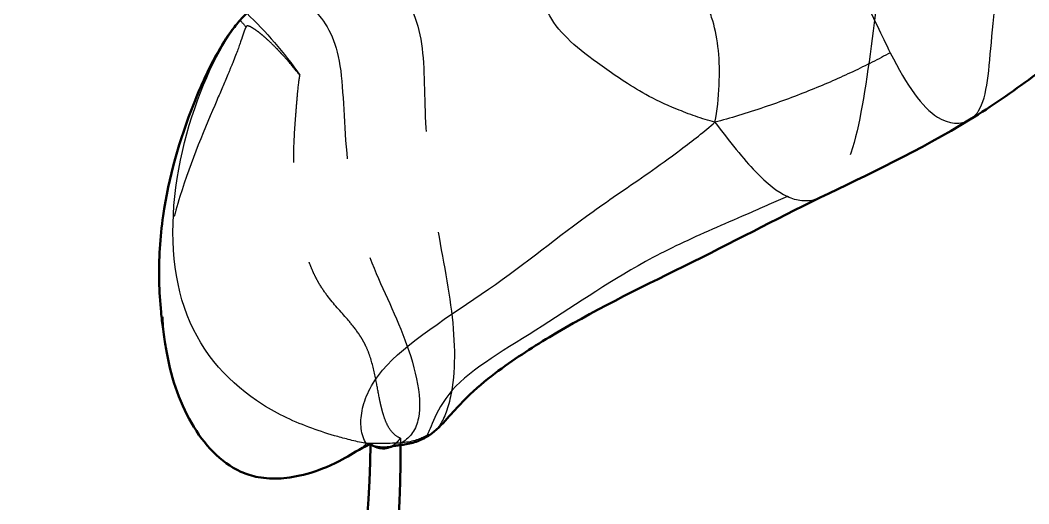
# Model space of a CAD drawing. Header units: millimetres. Extents: x 0 to 420, y 0 to 297.
# Drawn here: x 104.14 to 115.97, y 229.6 to 235.27 of the extents above; entities that cross this region are included whole.
import ezdxf

# ---------------------------------------------------------------- set-up
doc = ezdxf.new("R2010")
doc.units = ezdxf.units.MM
doc.header["$LTSCALE"] = 0.75
doc.linetypes.add('HIDDEN2', pattern=[4.7625, 3.175, -1.5875])
for name, color, linetype, lineweight in [('Hidden', 7, 'HIDDEN2', 25), ('Hidden Narrow', 7, 'HIDDEN2', 25), ('Visible', 7, 'Continuous', 50), ('Visible Narrow', 7, 'Continuous', 25)]:
    doc.layers.add(name, color=color, linetype=linetype, lineweight=lineweight)

msp = doc.modelspace()

# ---------------------------------------------------------------- linework, layer by layer
at = {"layer": 'Hidden', "extrusion": (-6e-16, 3e-16, -1)}
for centre, start_param, end_param in [((99.7661, 225.1161), 0.1367822, 0.2644408), ((99.4126, 225.3197), 0.190186, 0.2043848), ((99.7661, 225.1161), 0.7712598, 0.779244)]:
    msp.add_ellipse(centre, major_axis=(6.2379, 10.8323), ratio=0.5780931, start_param=start_param, end_param=end_param, dxfattribs=at)
at = {"layer": 'Hidden'}
for points, knots in [([(106.7916, 235.1946), (106.7875, 235.1875), (106.7839, 235.1801), (106.774, 235.1579), (106.7682, 235.1419), (106.7585, 235.1128), (106.7561, 235.1054), (106.7445, 235.0693), (106.7413, 235.0594), (106.714, 234.9776), (106.6853, 234.8982), (106.6168, 234.7283), (106.5976, 234.6818), (106.5348, 234.5317), (106.4961, 234.4427), (106.3169, 234.0263), (106.1462, 233.6229), (105.9486, 232.9845), (105.9036, 232.7978), (105.8049, 232.2526), (105.7952, 231.898), (105.8369, 231.5274), (105.8434, 231.4797), (105.8509, 231.4329)], [-6.2112176, -6.2112176, -6.2112176, -6.2112176, -6.1619122, -6.1619122, -6.0663498, -6.0663498, -6.0024462, -6.0024462, -5.933844, -5.933844, -5.6254016, -5.6254016, -5.5124813, -5.5124813, -5.251775, -5.251775, -4.5173642, -4.5173642, -4.1274598, -4.1274598, -3.2647992, -3.2647992, -3.135295, -3.135295, -3.135295, -3.135295]), ([(107.4239, 234.6293), (107.3757, 234.6876), (107.3337, 234.7379), (107.272, 234.8094), (107.2511, 234.8331), (107.2182, 234.8697), (107.2062, 234.8828), (107.1855, 234.9051), (107.1769, 234.9142), (107.1587, 234.9334), (107.149, 234.9434), (107.1092, 234.984), (107.075, 235.0175), (107.0247, 235.0629), (107.0094, 235.0764), (106.9827, 235.099), (106.9714, 235.1083), (106.9473, 235.1275), (106.9344, 235.1375), (106.9072, 235.1574), (106.8929, 235.1674), (106.868, 235.1834), (106.8576, 235.1895), (106.8378, 235.1999), (106.8294, 235.2034), (106.819, 235.2064), (106.8158, 235.207), (106.8107, 235.2074), (106.8087, 235.2072), (106.8046, 235.2064), (106.8027, 235.2056), (106.7974, 235.2022), (106.7948, 235.1986), (106.7916, 235.1946)], [-0.58686471, -0.58686471, -0.58686471, -0.58686471, -0.45752442, -0.45752442, -0.39421611, -0.39421611, -0.35893323, -0.35893323, -0.33447203, -0.33447203, -0.30795218, -0.30795218, -0.22734697, -0.22734697, -0.19496504, -0.19496504, -0.17283087, -0.17283087, -0.14931199, -0.14931199, -0.12379177, -0.12379177, -0.10287467, -0.10287467, -0.07883007, -0.07883007, -0.06509551, -0.06509551, -0.05307626, -0.05307626, -0.03685778, -0.03685778, 0, 0, 0, 0]), ([(108.6038, 230.3696), (108.5852, 230.3745), (108.5567, 230.3867), (108.499, 230.4455), (108.4702, 230.4796), (108.4273, 230.5716), (108.4151, 230.6048), (108.3986, 230.6576), (108.3932, 230.6765), (108.3853, 230.7065), (108.3826, 230.7173), (108.3778, 230.7371), (108.3757, 230.7459), (108.3713, 230.7649), (108.3691, 230.7751), (108.3631, 230.8027), (108.3594, 230.8204), (108.3413, 230.9098), (108.3278, 230.9853), (108.2938, 231.1551), (108.2723, 231.2494), (108.2307, 231.3724), (108.2171, 231.4068), (108.1926, 231.4592), (108.1837, 231.4767), (108.168, 231.5058), (108.1614, 231.5175), (108.1477, 231.5408), (108.1405, 231.5524), (108.1223, 231.5809), (108.111, 231.5977), (108.062, 231.667), (108.0214, 231.7166), (107.9028, 231.8544), (107.819, 231.9432), (107.7077, 232.0907), (107.6742, 232.14), (107.6279, 232.2199), (107.6134, 232.247), (107.5877, 232.2995), (107.5763, 232.3244), (107.5513, 232.383), (107.5379, 232.4173), (107.4896, 232.5523), (107.46, 232.6598), (107.4031, 232.9219), (107.3796, 233.0845), (107.3595, 233.3249), (107.3551, 233.401), (107.3514, 233.5229), (107.3508, 233.5677), (107.3508, 233.7546), (107.3571, 233.8937), (107.3706, 234.0944), (107.3746, 234.1476), (107.3805, 234.2232), (107.3825, 234.2478), (107.3861, 234.292), (107.3878, 234.313), (107.3918, 234.36), (107.3943, 234.389), (107.4049, 234.5042), (107.4125, 234.5722), (107.4239, 234.6293)], [-5.4272136, -5.4272136, -5.4272136, -5.4272136, -5.063283, -5.063283, -4.8332257, -4.8332257, -4.718287, -4.718287, -4.6560527, -4.6560527, -4.6211384, -4.6211384, -4.5930007, -4.5930007, -4.5609673, -4.5609673, -4.5061805, -4.5061805, -4.2830382, -4.2830382, -4.0040524, -4.0040524, -3.8821262, -3.8821262, -3.8181915, -3.8181915, -3.7735579, -3.7735579, -3.7280709, -3.7280709, -3.6595015, -3.6595015, -3.4379421, -3.4379421, -3.0208011, -3.0208011, -2.824066, -2.824066, -2.7246792, -2.7246792, -2.639391, -2.639391, -2.5275054, -2.5275054, -2.2073968, -2.2073968, -1.7693727, -1.7693727, -1.5725349, -1.5725349, -1.4579877, -1.4579877, -1.0999776, -1.0999776, -0.9745019, -0.9745019, -0.9163495, -0.9163495, -0.8666847, -0.8666847, -0.8020462, -0.8020462, -0.5922036, -0.5922036, -0.5922036, -0.5922036])]:
    msp.add_open_spline(points, degree=3, knots=knots, dxfattribs=at)
at = {"layer": 'Hidden', "extrusion": (2.63939e-11, -3.16126e-11, -1)}
msp.add_open_spline([(108.4748, 230.2619), (108.4781, 230.2632), (108.4813, 230.2647), (108.5013, 230.274), (108.5169, 230.284), (108.5387, 230.3009), (108.5458, 230.3069), (108.5556, 230.3159), (108.5585, 230.3187), (108.5634, 230.3234), (108.5654, 230.3254), (108.5694, 230.3295), (108.5714, 230.3316), (108.5763, 230.3368), (108.5792, 230.34), (108.5896, 230.3517), (108.5968, 230.3605), (108.6038, 230.3696)], degree=3, knots=[-0.11629963, -0.11629963, -0.11629963, -0.11629963, -0.10899229, -0.10899229, -0.0708596, -0.0708596, -0.05176416, -0.05176416, -0.04349781, -0.04349781, -0.0376801, -0.0376801, -0.03182241, -0.03182241, -0.02305868, -0.02305868, 0, 0, 0, 0], dxfattribs=at)
at = {"layer": 'Hidden Narrow'}
for points, knots in [([(115.281, 234.1083), (115.3203, 234.1324), (115.4837, 234.2953), (115.5164, 235.0086), (115.6972, 236.4154), (115.8254, 237.5445), (115.5257, 238.4149), (115.013, 238.7147), (114.4689, 238.7346), (114.1922, 238.7205), (114.0398, 238.7103), (113.9839, 238.7062), (113.862, 238.6965), (113.7961, 238.691), (113.738, 238.686)], [2.7299878, 2.7299878, 2.7299878, 2.7299878, 3, 4, 5, 6, 7, 8, 8.5, 8.75, 8.75, 8.875, 8.875, 9, 9, 9, 9]), ([(112.4809, 238.0964), (112.5381, 238.1121), (112.6029, 238.1284), (112.7217, 238.1565), (112.7756, 238.1684), (112.9211, 238.1974), (113.1799, 238.2383), (113.6693, 238.2248), (114.1962, 237.7728), (114.3993, 236.9875), (114.2264, 235.8525), (114.0465, 234.2631), (113.835, 233.4391), (113.5988, 233.228), (113.5251, 233.1922)], [-7, -7, -7, -7, -6.875, -6.875, -6.75, -6.75, -6.5, -6, -5, -4, -3, -2, -1, -0.6070672, -0.6070672, -0.6070672, -0.6070672]), ([(108.0316, 235.8865), (108.2057, 235.9358), (108.4845, 235.824), (108.8912, 235.2184), (108.8728, 234.2298), (108.9652, 233.108), (109.2277, 231.9021), (109.2616, 231.031), (109.1094, 230.5646), (109.0231, 230.4672), (108.9975, 230.446)], [0.0220923, 0.0220923, 0.0220923, 0.0220923, 1, 2, 3, 4, 5, 6, 6.5, 6.7180772, 6.7180772, 6.7180772, 6.7180772]), ([(107.0903, 235.5436), (107.2775, 235.6043), (107.6027, 235.4621), (107.9438, 234.8956), (107.9258, 233.7224), (108.1865, 232.4898), (108.6582, 231.6378), (108.9185, 230.6689), (108.7007, 230.3455), (108.556, 230.2862), (108.5168, 230.2768)], [-7, -7, -7, -7, -6, -5, -4, -3, -2, -1, -0.5, -0.3386717, -0.3386717, -0.3386717, -0.3386717])]:
    msp.add_open_spline(points, degree=3, knots=knots, dxfattribs=at)
at = {"layer": 'Visible', "extrusion": (-6e-16, 3e-16, -1)}
for centre, start_param, end_param in [((99.4126, 225.3197), 0.7980702, 2.085304), ((99.7661, 225.1161), 0.779244, 2.0991988)]:
    msp.add_ellipse(centre, major_axis=(6.2379, 10.8323), ratio=0.5780931, start_param=start_param, end_param=end_param, dxfattribs=at)
at = {"layer": 'Visible'}
for points, knots in [([(121.3432, 239.1684), (120.9423, 238.8873), (120.4559, 238.4588), (119.4369, 237.5673), (118.9034, 237.0758), (117.522, 235.8449), (116.7721, 235.1723), (115.7795, 234.4334), (115.5356, 234.2648), (115.281, 234.1083)], [0, 0, 0, 0, 1.1182575, 1.1182575, 2.5070704, 2.5070704, 3.8316798, 3.8316798, 4.2458613, 4.2458613, 4.2458613, 4.2458613]), ([(105.8509, 231.4329), (105.8463, 231.4613), (105.8413, 231.4934), (105.8303, 231.566), (105.8243, 231.6075), (105.8098, 231.7148), (105.8019, 231.782), (105.7834, 231.9697), (105.7759, 232.0908), (105.7672, 232.468), (105.7829, 232.7241), (105.8831, 233.4268), (106.0109, 233.8718), (106.262, 234.5062), (106.3572, 234.7153), (106.5243, 235.0089), (106.5855, 235.1048), (106.6905, 235.2402), (106.7286, 235.2847), (106.7931, 235.3499), (106.8168, 235.372), (106.8669, 235.4151), (106.8937, 235.4361), (106.9207, 235.4553)], [0, 0, 0, 0, 0.0430548, 0.0430548, 0.0942095, 0.0942095, 0.1747063, 0.1747063, 0.3205714, 0.3205714, 0.6322455, 0.6322455, 1.1830648, 1.1830648, 1.460168, 1.460168, 1.6036701, 1.6036701, 1.6768859, 1.6768859, 1.7155905, 1.7155905, 1.7561993, 1.7561993, 1.7561993, 1.7561993]), ([(113.5251, 233.1922), (112.9777, 232.9263), (112.5062, 232.6706), (111.3995, 232.1267), (110.8285, 231.8454), (110.1315, 231.423), (109.9238, 231.2892), (109.6003, 231.0458), (109.487, 230.9527), (109.317, 230.7834), (109.2583, 230.7186), (109.1367, 230.5822), (109.0717, 230.5075), (108.9975, 230.446)], [0, 0, 0, 0, 0.9601016, 0.9601016, 1.8186715, 1.8186715, 2.2117308, 2.2117308, 2.4151351, 2.4151351, 2.5251616, 2.5251616, 2.6408387, 2.6408387, 2.6408387, 2.6408387]), ([(105.8509, 231.4329), (105.8771, 231.2681), (105.9156, 231.1127), (106.0657, 230.6688), (106.2151, 230.4017), (106.5012, 230.1116), (106.6099, 230.0306), (106.795, 229.9467), (106.8627, 229.9247), (107.0198, 229.8956), (107.1093, 229.8914), (107.3765, 229.9089), (107.6161, 229.9603), (107.9857, 230.1526), (108.0405, 230.1911), (108.1594, 230.2546)], [-3.135295, -3.135295, -3.135295, -3.135295, -2.680116, -2.680116, -1.7447764, -1.7447764, -1.2750805, -1.2750805, -1.0289985, -1.0289985, -0.7425002, -0.7425002, -0.2018779, -0.2018779, 0, 0, 0, 0]), ([(108.5168, 230.2768), (108.5165, 230.2767), (108.5151, 230.2764), (108.5088, 230.2744), (108.5054, 230.2733), (108.4966, 230.2703), (108.491, 230.2682), (108.4817, 230.2647), (108.4783, 230.2633), (108.4748, 230.2619)], [0, 0, 0, 0, 0.01665418, 0.01665418, 0.025975952, 0.025975952, 0.035974513, 0.035974513, 0.041181878, 0.041181878, 0.041181878, 0.041181878])]:
    msp.add_open_spline(points, degree=3, knots=knots, dxfattribs=at)
at = {"layer": 'Visible', "extrusion": (2.6442e-12, -5.5648e-12, -1)}
msp.add_open_spline([(115.281, 234.1083), (114.6956, 233.7484), (114.0681, 233.456), (113.5251, 233.1922)], degree=3, dxfattribs=at)
at = {"layer": 'Visible', "extrusion": (2.7341e-12, -5.0788e-12, -1)}
msp.add_open_spline([(108.9975, 230.446), (108.9697, 230.423), (108.9404, 230.4017), (108.876, 230.3638), (108.8409, 230.3472), (108.7547, 230.3153), (108.7008, 230.3031), (108.628, 230.2916), (108.6059, 230.2886), (108.5767, 230.2849), (108.5681, 230.2839), (108.5544, 230.2822), (108.5491, 230.2815), (108.54, 230.2804), (108.5362, 230.2799), (108.5278, 230.2787), (108.5247, 230.2782), (108.5197, 230.2774), (108.518, 230.277), (108.5169, 230.2768), (108.5168, 230.2768), (108.5168, 230.2768)], degree=3, knots=[0, 0, 0, 0, 0.04342672, 0.04342672, 0.08963709, 0.08963709, 0.15486189, 0.15486189, 0.18437083, 0.18437083, 0.19647478, 0.19647478, 0.2049441, 0.2049441, 0.21254913, 0.21254913, 0.2245982, 0.2245982, 0.23762201, 0.23762201, 0.24330009, 0.24330009, 0.24330009, 0.24330009], dxfattribs=at)
at = {"layer": 'Visible'}
msp.add_open_spline([(108.1594, 230.2546), (108.2114, 230.2824), (108.2314, 230.2913), (108.2365, 230.2935)], degree=3, dxfattribs=at)
at = {"layer": 'Visible', "extrusion": (1.47971e-09, -3.58051e-09, 1)}
msp.add_open_spline([(108.2365, 230.2935), (108.2411, 230.2956), (108.2458, 230.2975), (108.2509, 230.2996)], degree=3, dxfattribs=at)
at = {"layer": 'Visible', "extrusion": (1.48306e-10, 2.72311e-10, -1)}
msp.add_open_spline([(108.2509, 230.2996), (108.2613, 230.2923), (108.272, 230.2861), (108.2823, 230.2808)], degree=3, dxfattribs=at)
at = {"layer": 'Visible', "extrusion": (-3.6659e-12, -3.73067e-11, -1)}
msp.add_open_spline([(108.2823, 230.2808), (108.3083, 230.2675), (108.3466, 230.2501), (108.4234, 230.2468), (108.4502, 230.252), (108.4748, 230.2619)], degree=3, knots=[-0.257665, -0.257665, -0.257665, -0.257665, -0.17085832, -0.17085832, -0.11629963, -0.11629963, -0.11629963, -0.11629963], dxfattribs=at)
at = {"layer": 'Visible Narrow'}
for points, knots in [([(113.5545, 236.4054), (113.6379, 236.283), (113.7259, 236.1278), (113.8849, 235.8358), (113.9557, 235.6991), (114.0803, 235.4444), (114.1943, 235.2041), (114.2971, 234.9908), (114.3469, 234.893)], [0, 0, 0, 0, 0.25, 0.25, 0.5, 0.5, 0.75, 1, 1, 1, 1]), ([(112.2911, 234.0774), (112.215, 234.0965), (112.1378, 234.1205), (111.987, 234.173), (111.9133, 234.2017), (111.7056, 234.2876), (111.5849, 234.3448), (111.2762, 234.5159), (110.7812, 234.8613), (110.27, 235.27), (110.1802, 235.9365), (110.4567, 236.2496), (110.55, 236.3347)], [0, 0, 0, 0, 0.125, 0.125, 0.25, 0.25, 0.5, 0.5, 1, 2, 3, 3.3963043, 3.3963043, 3.3963043, 3.3963043]), ([(112.2911, 234.0774), (112.3175, 234.2087), (112.3335, 234.3664), (112.3465, 234.6594), (112.3436, 234.7946), (112.3187, 235.0426), (112.2969, 235.1583), (112.2488, 235.3216), (112.2303, 235.3744), (112.1877, 235.4763), (112.1638, 235.5254), (112.1369, 235.5726)], [-1, -1, -1, -1, -0.75, -0.75, -0.5, -0.5, -0.25, -0.25, -0.125, -0.125, 0, 0, 0, 0]), ([(108.2046, 230.3056), (108.1542, 230.315), (108.0925, 230.3289), (107.9757, 230.3574), (107.9204, 230.3719), (107.7643, 230.4164), (107.4629, 230.5135), (106.779, 230.824), (105.9472, 231.7007), (105.8694, 233.4279), (106.4204, 234.9349), (106.7798, 235.3547), (106.9207, 235.4553)], [-12, -12, -12, -12, -11.875, -11.875, -11.75, -11.75, -11.5, -11, -10, -9, -8, -7.2923242, -7.2923242, -7.2923242, -7.2923242]), ([(108.2046, 230.3056), (108.189, 230.3248), (108.1752, 230.3549), (108.1543, 230.4167), (108.1471, 230.4485), (108.1356, 230.5463), (108.1449, 230.7582), (108.4041, 231.3322), (109.7091, 232.1196), (110.6356, 232.8882), (111.2821, 233.3227), (111.6301, 233.565), (111.7556, 233.656), (112.0259, 233.8584), (112.1707, 233.9698), (112.2911, 234.0774)], [0, 0, 0, 0, 0.125, 0.125, 0.25, 0.25, 0.5, 1, 2, 3, 3.5, 3.5, 3.75, 3.75, 4, 4, 4, 4]), ([(112.2911, 234.0774), (112.3689, 233.9727), (112.458, 233.8574), (112.6223, 233.6567), (112.6974, 233.5712), (112.9016, 233.3593), (113.0241, 233.26), (113.1399, 233.205)], [0, 0, 0, 0, 0.25, 0.25, 0.5, 0.5, 1, 1, 1, 1]), ([(113.1399, 233.205), (113.0672, 233.1724), (112.9954, 233.1407), (112.8536, 233.0785), (112.7835, 233.0481), (112.5759, 232.9582), (112.1712, 232.784), (111.3004, 232.3851), (110.2691, 231.6569), (109.2251, 231.0685), (109.0011, 230.6055), (108.9521, 230.4884), (108.9333, 230.4446), (108.9281, 230.4328), (108.9198, 230.4148), (108.9166, 230.4086), (108.9132, 230.4023)], [-4, -4, -4, -4, -3.875, -3.875, -3.75, -3.75, -3.5, -3, -2, -1, -0.5, -0.25, -0.25, -0.125, -0.125, 0, 0, 0, 0]), ([(113.5251, 233.1922), (113.505, 233.1825), (113.4363, 233.1558), (113.3621, 233.1493), (113.281, 233.1582), (113.2534, 233.1637), (113.1973, 233.1803), (113.1688, 233.1913), (113.1399, 233.205)], [-0.60706718, -0.60706718, -0.60706718, -0.60706718, -0.5, -0.25, -0.25, -0.125, -0.125, 0, 0, 0, 0]), ([(108.2046, 230.3056), (108.1891, 230.2922), (108.1762, 230.2772), (108.1637, 230.2606), (108.1614, 230.2576), (108.1594, 230.2546)], [0, 0, 0, 0, 0.125, 0.125, 0.15393327, 0.15393327, 0.15393327, 0.15393327]), ([(108.5168, 230.2768), (108.4952, 230.2716), (108.4725, 230.268), (108.4147, 230.2633), (108.3767, 230.265), (108.3175, 230.2736), (108.2999, 230.2768), (108.2823, 230.2808)], [-0.33867169, -0.33867169, -0.33867169, -0.33867169, -0.25, -0.25, -0.125, -0.125, -0.07507039, -0.07507039, -0.07507039, -0.07507039])]:
    msp.add_open_spline(points, degree=3, knots=knots, dxfattribs=at)
at = {"layer": 'Visible Narrow', "extrusion": (-2.5652e-12, 6.4657e-12, -1)}
msp.add_open_spline([(114.3469, 234.893), (114.2784, 234.8554), (114.2075, 234.8179), (114.0613, 234.7436), (113.986, 234.7068), (113.7544, 234.5975), (113.5921, 234.5264), (113.2489, 234.3871), (113.0645, 234.3189), (112.7685, 234.2189), (112.6666, 234.1859), (112.4701, 234.1259), (112.3754, 234.0989), (112.2911, 234.0774)], degree=3, knots=[0, 0, 0, 0, 0.125, 0.125, 0.25, 0.25, 0.5, 0.5, 0.75, 0.75, 0.875, 0.875, 1, 1, 1, 1], dxfattribs=at)
at = {"layer": 'Visible Narrow', "extrusion": (-1.9274e-12, -1.7148e-12, -1)}
msp.add_open_spline([(114.3469, 234.893), (114.5458, 234.5018), (114.8437, 234.0694), (115.1747, 234.043), (115.281, 234.1083)], degree=3, knots=[1, 1, 1, 1, 2, 2.7299878, 2.7299878, 2.7299878, 2.7299878], dxfattribs=at)
at = {"layer": 'Visible Narrow', "extrusion": (-3.17885e-11, 6.12644e-11, -1)}
msp.add_open_spline([(108.9975, 230.446), (108.9938, 230.4429), (108.99, 230.44), (108.9718, 230.4265), (108.9586, 230.4184), (108.9349, 230.4076), (108.9244, 230.4048), (108.9132, 230.4023)], degree=3, knots=[6.71807721, 6.71807721, 6.71807721, 6.71807721, 6.75, 6.75, 6.875, 6.875, 7, 7, 7, 7], dxfattribs=at)
at = {"layer": 'Visible Narrow', "extrusion": (-6.93e-14, 5.2096e-12, -1)}
msp.add_open_spline([(108.9132, 230.4023), (108.8986, 230.3935), (108.8849, 230.3855), (108.8516, 230.3696), (108.832, 230.3616), (108.7642, 230.3375), (108.6581, 230.3116), (108.5277, 230.3082), (108.4189, 230.3079), (108.3791, 230.3079), (108.2923, 230.3079), (108.2454, 230.308), (108.2046, 230.3056)], degree=3, knots=[-1, -1, -1, -1, -0.875, -0.875, -0.75, -0.75, -0.5, -0.25, -0.25, -0.125, -0.125, 0, 0, 0, 0], dxfattribs=at)
at = {"layer": 'Visible Narrow', "extrusion": (-3.12816e-10, -8.26273e-10, -1)}
msp.add_open_spline([(108.2365, 230.2935), (108.2256, 230.2971), (108.215, 230.3011), (108.2046, 230.3056)], degree=3, dxfattribs=at)

doc.saveas('drawing.dxf')
